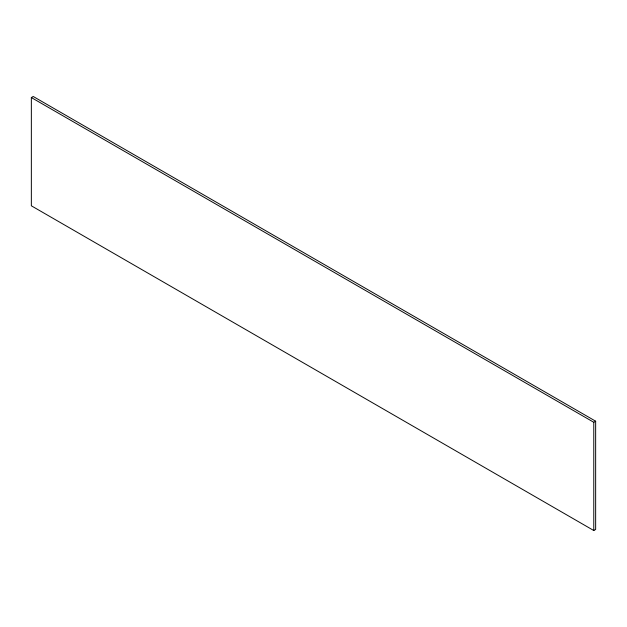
<?xml version="1.0" encoding="UTF-8"?>
<svg xmlns="http://www.w3.org/2000/svg" width="627" height="627" viewBox="0 0 627 627"><rect width="100%" height="100%" fill="white"/><g stroke="black" fill="none" stroke-linecap="round" stroke-linejoin="round"><path stroke-width="0.94" d="M31.35 97.561L33.223 96.48L595.65 421.195L595.65 529.439L593.777 530.52L31.35 205.805L31.35 97.561L593.777 422.277L595.65 421.195M593.777 422.277L593.777 530.52"/></g></svg>
